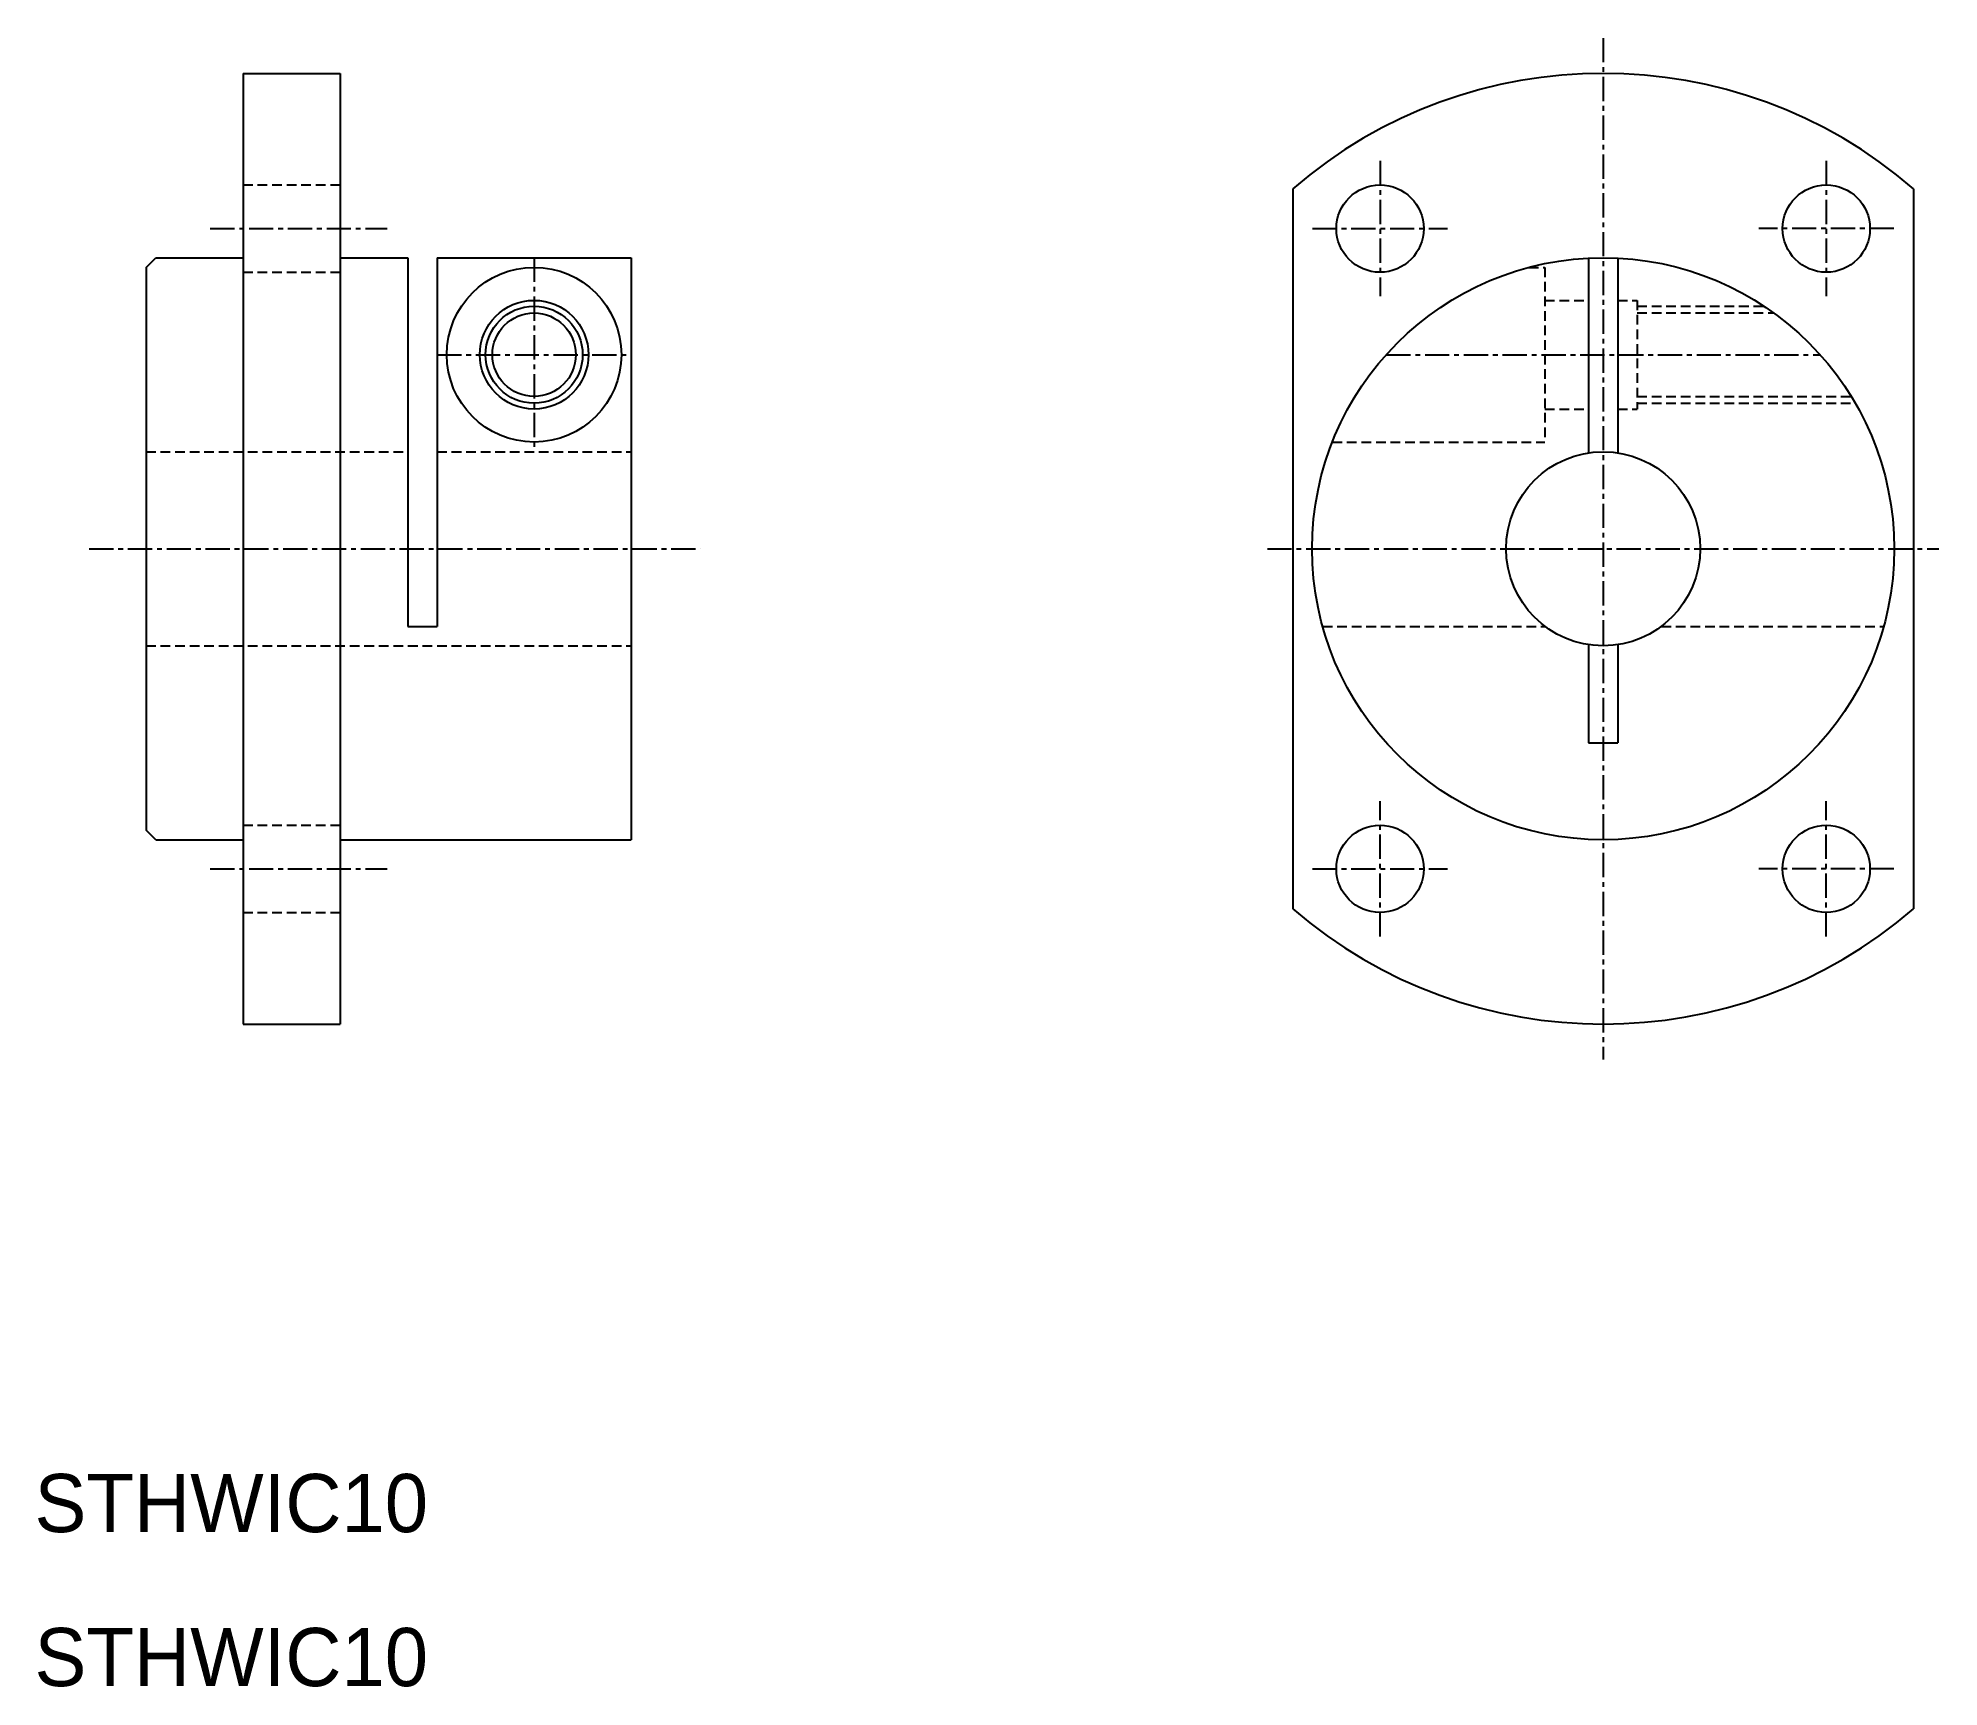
# Model space of a CAD drawing. Extents: x 24.7 to 122.7, y 89.3 to 174.3.
import ezdxf

# ---------------------------------------------------------------- set-up
doc = ezdxf.new("R2010")
doc.units = 0
doc.linetypes.add('CENTER', pattern=[2, 1.25, -0.25, 0.25, -0.25])
doc.linetypes.add('DASHED', pattern=[0.75, 0.5, -0.25])
doc.layers.get('0').update_dxf_attribs({"linetype": 'CONTINUOUS'})
doc.layers.add('CENTER', color=1, linetype='CENTER')

msp = doc.modelspace()

# ---------------------------------------------------------------- linework, layer by layer
at = {"color": 7, "linetype": 'CONTINUOUS'}
for p, q in [((35.28, 172.439), (35.28, 123.439)), ((35.28, 172.439), (40.28, 172.439)), ((40.28, 172.439), (40.28, 123.439)), ((89.375, 166.493), (89.375, 129.385)), ((121.375, 166.493), (121.375, 129.385)), ((30.28, 162.439), (30.78, 162.939)), ((30.78, 162.939), (35.28, 162.939)), ((40.28, 162.939), (43.78, 162.939)), ((43.78, 162.939), (43.78, 143.939)), ((45.28, 162.939), (45.28, 143.939)), ((45.28, 162.939), (55.28, 162.939)), ((55.28, 162.939), (55.28, 132.939)), ((104.625, 162.92), (104.625, 152.882)), ((106.125, 162.92), (106.125, 152.882)), ((30.28, 162.439), (30.28, 133.439)), ((43.78, 143.939), (45.28, 143.939)), ((104.625, 142.995), (104.625, 137.939)), ((106.125, 142.995), (106.125, 137.939)), ((104.625, 137.939), (106.125, 137.939)), ((30.78, 132.939), (30.28, 133.439)), ((30.78, 132.939), (35.28, 132.939)), ((40.28, 132.939), (55.28, 132.939)), ((35.28, 123.439), (40.28, 123.439))]:
    msp.add_line(p, q, dxfattribs=at)
at = {"color": 3, "linetype": 'DASHED'}
for p, q in [((35.28, 166.689), (40.28, 166.689)), ((35.28, 162.189), (40.28, 162.189)), ((101.534, 162.439), (102.375, 162.439)), ((102.375, 162.439), (102.375, 153.439)), ((102.375, 160.739), (104.625, 160.739)), ((106.125, 160.739), (107.125, 160.739)), ((107.125, 160.739), (107.125, 155.139)), ((107.125, 160.439), (113.666, 160.439)), ((107.125, 160.089), (114.171, 160.089)), ((107.125, 155.789), (118.157, 155.789)), ((102.375, 155.139), (104.625, 155.139)), ((106.125, 155.139), (107.125, 155.139)), ((107.125, 155.439), (118.365, 155.439)), ((30.28, 152.939), (43.78, 152.939)), ((45.28, 152.939), (55.28, 152.939)), ((91.42, 153.439), (102.375, 153.439)), ((90.918, 143.939), (102.375, 143.939)), ((108.375, 143.939), (119.832, 143.939)), ((30.28, 142.939), (55.28, 142.939)), ((35.28, 133.689), (40.28, 133.689)), ((35.28, 129.189), (40.28, 129.189))]:
    msp.add_line(p, q, dxfattribs=at)
at = {"color": 7, "linetype": 'CONTINUOUS'}
for centre, radius in [((93.875, 164.439), 2.25), ((116.875, 164.439), 2.25), ((105.375, 147.939), 15), ((50.28, 157.939), 4.5), ((50.28, 157.939), 2.8), ((50.28, 157.939), 2.15), ((105.375, 147.939), 5), ((93.875, 131.439), 2.25), ((116.875, 131.439), 2.25)]:
    msp.add_circle(centre, radius, dxfattribs=at)
at = {"color": 3, "linetype": 'CONTINUOUS'}
msp.add_circle((50.28, 157.939), 2.5, dxfattribs=at)
at = {"color": 7, "linetype": 'CONTINUOUS'}
for start, end in [(49.2272, 130.7728), (229.2272, 310.7728)]:
    msp.add_arc((105.375, 147.939), 24.5, start, end, dxfattribs=at)
at = {"layer": 'CENTER', "color": 1, "linetype": 'CENTER'}
for p, q in [((105.375, 174.26), (105.375, 121.617)), ((93.875, 167.923), (93.875, 160.954)), ((116.875, 167.923), (116.875, 160.954)), ((33.59, 164.439), (42.706, 164.439)), ((90.391, 164.439), (97.359, 164.439)), ((120.359, 164.439), (113.391, 164.439)), ((50.28, 162.939), (50.28, 152.939)), ((45.28, 157.939), (55.28, 157.939)), ((94.195, 157.939), (116.555, 157.939)), ((27.347, 147.939), (58.861, 147.939)), ((88.069, 147.939), (122.681, 147.939)), ((93.875, 127.954), (93.875, 134.923)), ((116.875, 127.954), (116.875, 134.923)), ((33.59, 131.439), (42.706, 131.439)), ((90.391, 131.439), (97.359, 131.439)), ((120.359, 131.439), (113.391, 131.439))]:
    msp.add_line(p, q, dxfattribs=at)

# ---------------------------------------------------------------- texts
at = {"color": 7, "linetype": 'CONTINUOUS'}
for p in [(24.532, 97.254), (24.532, 89.317)]:
    msp.add_text('STHWIC10', height=3, dxfattribs=at).set_placement(p)

doc.saveas('drawing.dxf')
